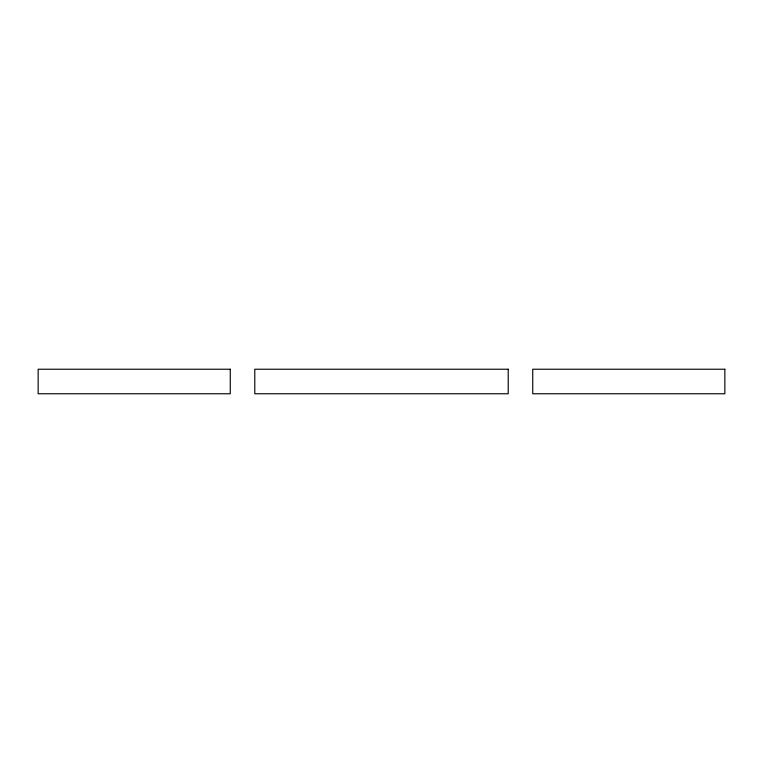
<?xml version="1.0" encoding="UTF-8"?>
<svg xmlns="http://www.w3.org/2000/svg" width="763" height="763" viewBox="0 0 763 763"><rect width="100%" height="100%" fill="white"/><g stroke="black" fill="none" stroke-linecap="round" stroke-linejoin="round"><path stroke-width="1.14" d="M230.264 369.235L38.15 369.235L38.15 393.765L230.264 393.765L230.264 369.235M508.215 369.235L254.785 369.235L254.785 393.765L508.215 393.765L508.215 369.235M724.85 369.235L532.736 369.235L532.736 393.765L724.85 393.765L724.85 369.235"/></g></svg>
